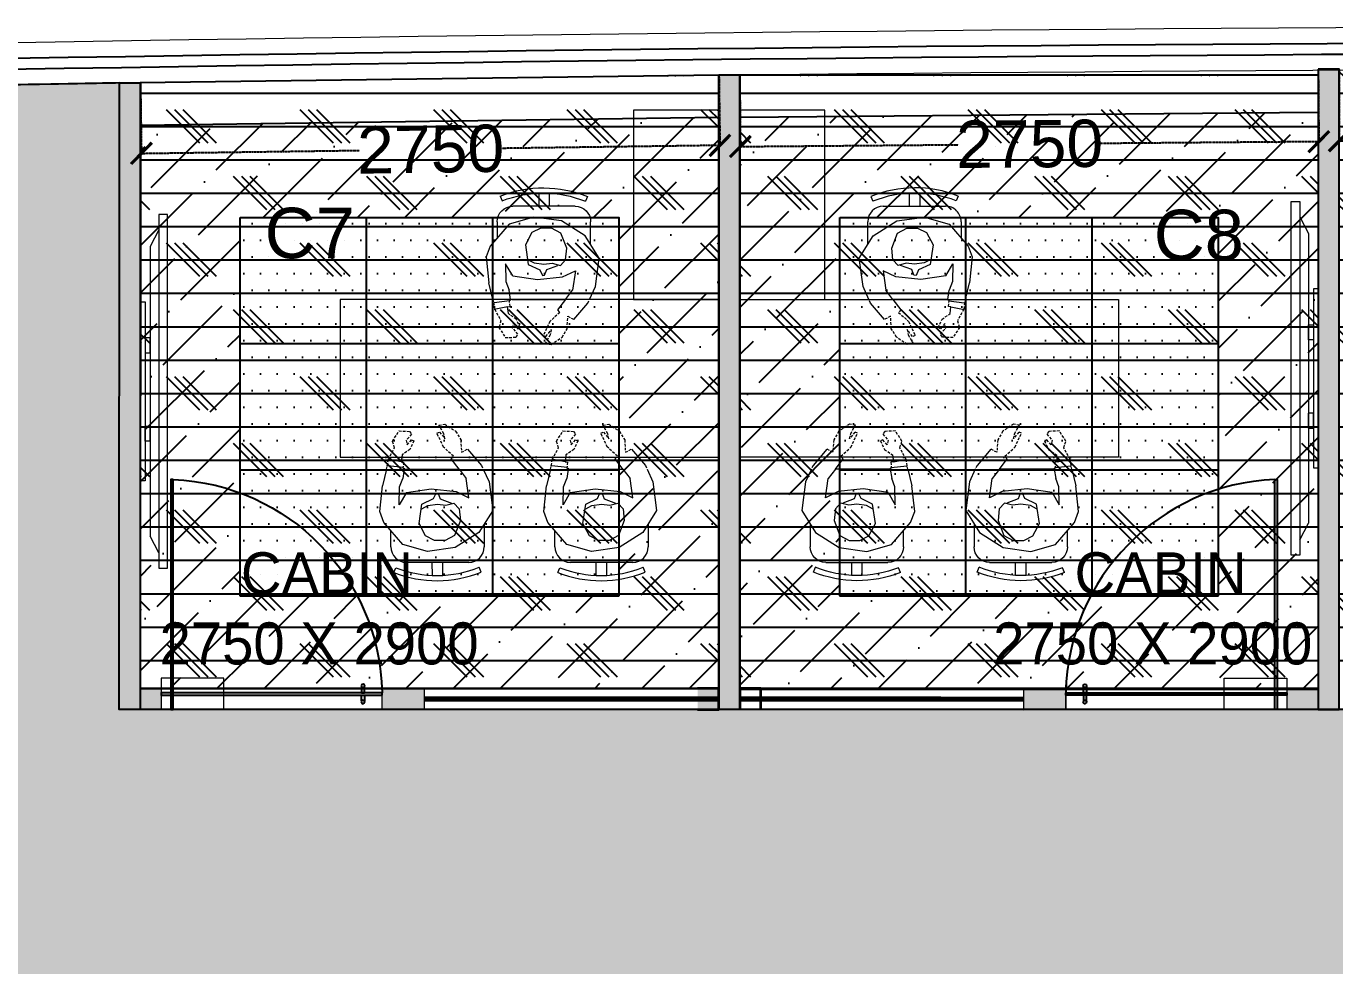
# Model space of a CAD drawing. Header units: millimetres. Extents: x 263321 to 2483465, y 33647 to 614421.
# Drawn here: x 2386855 to 2393075, y 423363 to 427832 of the extents above; entities that cross this region are included whole.
import ezdxf

# ---------------------------------------------------------------- set-up
doc = ezdxf.new("R2010")
doc.units = ezdxf.units.MM
doc.header["$PDMODE"] = 3
for name, pattern in [('( Hidden )', [0.375, 0.25, -0.125]), ('DASHED', [0.75, 0.5, -0.25]), ('HIDDEN', [0.375, 0.25, -0.125])]:
    doc.linetypes.add(name, pattern=pattern)
for name, color, linetype, lineweight in [('A-DOOR-FULL', 40, 'Continuous', 18), ('A-FURN-HUMAN', 252, 'Continuous', 9), ('A-FURN-MODULAR-', 6, 'Continuous', 9), ('A-FURN-MODULAR-CHAIR', 5, 'Continuous', 5), ('A-FURN-MODULAR-TABLETOP', 250, 'Continuous', 13), ('A-GLASS PARTITION', 5, 'Continuous', 18), ('A-GYPSUM PARTITION', 250, 'Continuous', 35), ('A-PLAN-THIN', 251, 'Continuous', 15), ('SW-PARTITION GYPSUM', 30, 'Continuous', 18), ('TOA- AV', 7, 'Continuous', 9), ('TOA-FL-CPT-1', 8, 'Continuous', 5)]:
    doc.layers.add(name, color=color, linetype=linetype, lineweight=lineweight)
for name, color, linetype in [('A-PLAN -GLASS FRAME', 4, 'Continuous'), ('CEILING TOA', 250, 'Continuous'), ('DOOR', 5, 'Continuous'), ('FIN WALL GRAPHIC', 10, 'Continuous'), ('FLOORING TOA', 7, 'Continuous'), ('TEXT', 250, 'Continuous')]:
    doc.layers.add(name, color=color, linetype=linetype)
doc.styles.add('ARIAL', font='arial.ttf')
doc.styles.get("Standard").update_dxf_attribs({"font": 'arial.ttf'})
doc.styles.add('TEXT @ 150', font='arial.ttf', dxfattribs={"height": 225})
doc.dimstyles.new('DIM @ 150', dxfattribs={"dimtxt": 225, "dimasz": 100, "dimexe": 1, "dimexo": 0, "dimgap": 0.5, "dimtad": 0, "dimdec": 0, "dimzin": 0, "dimdsep": 46, "dimtxsty": 'TEXT @ 150', "dimblk": 'ARCHTICK', "dimcen": -2, "dimclrd": 8, "dimclre": 8, "dimclrt": 256, "dimadec": 0, "dimazin": 0, "dimtfac": 1, "dimtdec": 0, "dimtofl": 0, "dimtmove": 0, "dimatfit": 3, "dimldrblk": 'OPEN90', "dimfxl": 1, "dimtolj": 1, "dimtzin": 0, "dimlwd": -1, "dimlwe": -1, "dimarcsym": 0})
pattern_1 = [(45, (13069.08, -8478.74), (84.189901, 308.696304), [396.875, -79.375, 0, -79.375])]
pattern_2 = [(0, (13069.08, -8478.74), (39.6875, 79.375), [0, -79.375])]

# ---------------------------------------------------------------- blocks, each defined once
blk = doc.blocks.new('Human Figure')
at = {"layer": 'A-FURN-HUMAN', "lineweight": 5}
for p, q in [((4611.71, 5776.63, 0), (4616.22, 5779.49)), ((4611.71, 5776.63, 0), (4616.22, 5779.49)), ((4616.22, 5779.49), (4621.49, 5780.21, 0)), ((4616.22, 5779.49), (4621.49, 5780.21, 0)), ((4621.49, 5780.21, 0), (4626.18, 5778.89, 0)), ((4621.49, 5780.21, 0), (4626.18, 5778.89, 0)), ((4626.18, 5778.89, 0), (4629.77, 5774.69, 0)), ((4626.18, 5778.89, 0), (4629.77, 5774.69, 0)), ((4609.08, 5772.43, 0), (4611.71, 5776.63, 0)), ((4609.08, 5772.43, 0), (4611.71, 5776.63, 0)), ((4629.77, 5774.69, 0), (4630.56, 5772.63, 0)), ((4629.77, 5774.69, 0), (4630.56, 5772.63, 0)), ((4609.78, 5766.99, 0), (4609.08, 5772.43, 0)), ((4609.78, 5766.99, 0), (4609.08, 5772.43, 0)), ((4626.86, 5771.32, 0), (4626.81, 5767.94)), ((4626.86, 5771.32, 0), (4626.81, 5767.94)), ((4630.56, 5772.63, 0), (4630.01, 5767.72, 0)), ((4630.56, 5772.63, 0), (4630.01, 5767.72, 0)), ((4616.02, 5768.83), (4613.59, 5769.99, 0)), ((4613.59, 5769.99, 0), (4614.12, 5766.32, 0)), ((4616.02, 5768.83), (4613.59, 5769.99, 0)), ((4613.59, 5769.99, 0), (4614.12, 5766.32, 0)), ((4620.77, 5768.32, 0), (4616.02, 5768.83)), ((4620.77, 5768.32, 0), (4616.02, 5768.83)), ((4625.5, 5769.01, 0), (4620.77, 5768.32, 0)), ((4625.5, 5769.01, 0), (4620.77, 5768.32, 0)), ((4610.91, 5764.54), (4609.78, 5766.99, 0)), ((4610.91, 5764.54), (4609.78, 5766.99, 0)), ((4615.48, 5764.54), (4614.12, 5766.32, 0)), ((4615.48, 5764.54), (4614.12, 5766.32, 0)), ((4625.89, 5764.54), (4626.19, 5766.32, 0)), ((4625.89, 5764.54), (4626.19, 5766.32, 0)), ((4626.81, 5767.94), (4626.19, 5766.32, 0)), ((4626.81, 5767.94), (4626.19, 5766.32, 0)), ((4629.26, 5764.54), (4630.01, 5767.72, 0)), ((4629.26, 5764.54), (4630.01, 5767.72, 0)), ((4613.88, 5760.76, 0), (4611.23, 5763.85, 0)), ((4613.88, 5760.76, 0), (4611.23, 5763.85, 0)), ((4615.48, 5764.54), (4616.97, 5762.59)), ((4615.48, 5764.54), (4616.97, 5762.59)), ((4626.5, 5763.17, 0), (4626.01, 5763.22, 0)), ((4626.5, 5763.17, 0), (4626.01, 5763.22, 0)), ((4626.32, 5761.85, 0), (4626.5, 5763.17, 0)), ((4626.32, 5761.85, 0), (4626.5, 5763.17, 0))]:
    blk.add_line(p, q, dxfattribs=at)
at = {"layer": 'A-FURN-HUMAN', "linetype": '( Hidden )', "lineweight": 5, "ltscale": 2}
for p, q in [((4611.23, 5763.85, 0), (4610.91, 5764.54, 0)), ((4611.23, 5763.85, 0), (4610.91, 5764.54, 0)), ((4626.01, 5763.22, 0), (4626.14, 5764.36, 0)), ((4626.01, 5763.22, 0), (4626.14, 5764.36, 0)), ((4629.12, 5763.93, 0), (4628.92, 5762.69, 0)), ((4629.12, 5763.93, 0), (4628.92, 5762.69, 0)), ((4629.26, 5764.54, 0), (4629.12, 5763.93, 0)), ((4629.26, 5764.54, 0), (4629.12, 5763.93, 0)), ((4615.02, 5761.34, 0), (4613.88, 5760.76, 0)), ((4615.02, 5761.34, 0), (4613.88, 5760.76, 0)), ((4615.16, 5758.98, 0), (4615.02, 5761.34, 0)), ((4615.16, 5758.98, 0), (4615.02, 5761.34, 0)), ((4616.97, 5762.59), (4616.53, 5762.09)), ((4616.97, 5762.59), (4616.53, 5762.09)), ((4616.53, 5762.09), (4618.44, 5760.37, 0)), ((4616.53, 5762.09), (4618.44, 5760.37, 0)), ((4624.06, 5759.18, 0), (4624.81, 5760.79, 0)), ((4624.06, 5759.18, 0), (4624.81, 5760.79, 0)), ((4624.81, 5760.79, 0), (4626.32, 5761.85, 0)), ((4624.81, 5760.79, 0), (4626.32, 5761.85, 0)), ((4628.92, 5762.69, 0), (4627.75, 5760.5, 0)), ((4628.92, 5762.69, 0), (4627.75, 5760.5, 0)), ((4616.12, 5757.36), (4615.16, 5758.98, 0)), ((4616.12, 5757.36), (4615.16, 5758.98, 0)), ((4619.17, 5757.51, 0), (4618.16, 5758.8, 0)), ((4618.16, 5758.8, 0), (4618.39, 5757.81, 0)), ((4619.17, 5757.51, 0), (4618.16, 5758.8, 0)), ((4618.16, 5758.8, 0), (4618.39, 5757.81, 0)), ((4618.44, 5760.37, 0), (4619.69, 5757.7, 0)), ((4618.44, 5760.37, 0), (4619.69, 5757.7, 0)), ((4624.51, 5758.96, 0), (4624.06, 5759.18, 0)), ((4624.51, 5758.96, 0), (4624.06, 5759.18, 0)), ((4624.5, 5757.93, 0), (4625.51, 5759.11, 0)), ((4624.5, 5757.93, 0), (4625.51, 5759.11, 0)), ((4625.32, 5759.95, 0), (4624.51, 5758.96, 0)), ((4625.32, 5759.95, 0), (4624.51, 5758.96, 0)), ((4625.51, 5759.11, 0), (4625.32, 5759.95, 0)), ((4625.51, 5759.11, 0), (4625.32, 5759.95, 0)), ((4628.12, 5759.23, 0), (4626.89, 5757.28, 0)), ((4628.12, 5759.23, 0), (4626.89, 5757.28, 0)), ((4627.75, 5760.5, 0), (4628.12, 5759.23, 0)), ((4627.75, 5760.5, 0), (4628.12, 5759.23, 0)), ((4618.19, 5756, 0), (4616.12, 5757.36)), ((4618.19, 5756, 0), (4616.12, 5757.36)), ((4619.31, 5756.18, 0), (4618.19, 5756, 0)), ((4619.31, 5756.18, 0), (4618.19, 5756, 0)), ((4618.39, 5757.81, 0), (4619.31, 5756.18, 0)), ((4618.39, 5757.81, 0), (4619.31, 5756.18, 0)), ((4619.69, 5757.7, 0), (4619.17, 5757.51, 0)), ((4619.69, 5757.7, 0), (4619.17, 5757.51, 0)), ((4624.87, 5757.37, 0), (4624.5, 5757.93, 0)), ((4624.87, 5757.37, 0), (4624.5, 5757.93, 0)), ((4626.89, 5757.28, 0), (4624.87, 5757.37, 0)), ((4626.89, 5757.28, 0), (4624.87, 5757.37, 0))]:
    blk.add_line(p, q, dxfattribs=at)
at = {"layer": 'A-FURN-HUMAN', "linetype": '( Hidden )', "lineweight": 5, "ltscale": 3}
for p, q in [((4625.9, 5764.39, 0), (4625.89, 5764.57, 0)), ((4625.9, 5764.39, 0), (4625.89, 5764.57, 0)), ((4626.14, 5764.36, 0), (4625.9, 5764.39, 0)), ((4626.14, 5764.36, 0), (4625.9, 5764.39, 0))]:
    blk.add_line(p, q, dxfattribs=at)
at = {"layer": 'A-FURN-HUMAN', "lineweight": 5, "elevation": 0}
for points in [[(4622.54, 5772.08), (4621.4, 5771.49), (4619.55, 5771.23), (4618.01, 5771.43), (4616.44, 5771.03), (4615.47, 5772.11), (4615.23, 5774.3), (4616.32, 5777.18), (4618.11, 5778.11), (4620.14, 5778.11), (4621.85, 5777.26), (4623.09, 5774.92), (4622.55, 5771.19), (4620.35, 5770.17), (4619.86, 5769.12), (4619.43, 5769.17), (4619.04, 5770.23), (4616.9, 5771)], [(4622.54, 5772.08), (4621.4, 5771.49), (4619.55, 5771.23), (4618.01, 5771.43), (4616.44, 5771.03), (4615.47, 5772.11), (4615.23, 5774.3), (4616.32, 5777.18), (4618.11, 5778.11), (4620.14, 5778.11), (4621.85, 5777.26), (4623.09, 5774.92), (4622.55, 5771.19), (4620.35, 5770.17), (4619.86, 5769.12), (4619.43, 5769.17), (4619.04, 5770.23), (4616.9, 5771)], [(4625.5, 5769.01), (4626.86, 5771.32)], [(4625.5, 5769.01), (4626.86, 5771.32)], [(4626.09, 5764.27), (4629.04, 5763.91)], [(4626.09, 5764.27), (4629.04, 5763.91)], [(4626.5, 5763.17), (4629.02, 5762.63)], [(4626.5, 5763.17), (4629.02, 5762.63)]]:
    blk.add_lwpolyline(points, dxfattribs=at)
at = {"layer": 'A-FURN-MODULAR-CHAIR', "color": 18, "lineweight": 15, "true_color": 0x000000}
for p, q in [((4613.64, 5782.3, 0), (4625.48, 5782.3, 0)), ((4610.68, 5774.98, 0), (4610.68, 5779.34, 0)), ((4628.44, 5779.34, 0), (4628.44, 5776.24, 0))]:
    blk.add_line(p, q, dxfattribs=at)
at = {"layer": 'A-FURN-MODULAR-CHAIR', "lineweight": 15}
for p, q in [((4613.64, 5782.3, 0), (4625.48, 5782.3, 0)), ((4610.68, 5774.98, 0), (4610.68, 5779.34, 0)), ((4628.44, 5779.34, 0), (4628.44, 5776.24, 0))]:
    blk.add_line(p, q, dxfattribs=at)
at = {"layer": 'A-FURN-MODULAR-CHAIR', "color": 18, "lineweight": 15, "true_color": 0x000000, "elevation": 0}
for points in [[(4611.29, 5784.13), (4611.67, 5783.22)], [(4618.58, 5784.79), (4618.58, 5782.3)], [(4620.56, 5784.79), (4620.56, 5782.3)], [(4627.86, 5784.22), (4627.49, 5783.3)]]:
    blk.add_lwpolyline(points, dxfattribs=at)
at = {"layer": 'A-FURN-MODULAR-CHAIR', "lineweight": 15, "elevation": 0}
for points in [[(4611.29, 5784.13), (4611.67, 5783.22)], [(4618.58, 5784.79), (4618.58, 5782.3)], [(4620.56, 5784.79), (4620.56, 5782.3)], [(4627.86, 5784.22), (4627.49, 5783.3)]]:
    blk.add_lwpolyline(points, dxfattribs=at)
at = {"layer": 'A-FURN-MODULAR-CHAIR', "color": 18, "lineweight": 15, "true_color": 0x000000, "elevation": 0}
blk.add_lwpolyline([(4625.89, 5764.57, -0.034638), (4625.48, 5764.54), (4615.48, 5764.54)], format="xyb", dxfattribs=at)
at = {"layer": 'A-FURN-MODULAR-CHAIR', "lineweight": 15, "elevation": 0}
blk.add_lwpolyline([(4625.89, 5764.57, -0.034638), (4625.48, 5764.54), (4615.48, 5764.54)], format="xyb", dxfattribs=at)
at = {"layer": 'A-FURN-MODULAR-CHAIR', "color": 18, "lineweight": 15, "true_color": 0x000000}
for centre, radius, start, end in [((4619.68, 5763.49, 0), 22.29, 68.458, 112.0994), ((4619.68, 5763.49, 0), 21.3, 68.4839, 112.0994), ((4613.64, 5779.34, 0), 2.96, 90.0001, 180.0001), ((4625.48, 5779.34, 0), 2.96, 0.0001, 90.0001)]:
    blk.add_arc(centre, radius, start, end, dxfattribs=at)
at = {"layer": 'A-FURN-MODULAR-CHAIR', "lineweight": 15}
for centre, radius, start, end in [((4619.68, 5763.49, 0), 22.29, 68.458, 112.0994), ((4619.68, 5763.49, 0), 21.3, 68.4839, 112.0994), ((4613.64, 5779.34, 0), 2.96, 90.0001, 180.0001), ((4625.48, 5779.34, 0), 2.96, 0.0001, 90.0001)]:
    blk.add_arc(centre, radius, start, end, dxfattribs=at)
blk = doc.blocks.new('ychgc')
at = {"layer": 'A-FURN-MODULAR-TABLETOP', "lineweight": 20}
blk.add_lwpolyline([(549950.7, 23375.4), (549950.7, 25175.4), (549200.7, 25175.4), (549200.7, 23375.4)], close=True, dxfattribs=at)
at = {"layer": 'A-FURN-MODULAR-TABLETOP', "color": 161, "linetype": 'ByBlock', "yscale": 25.00000000000001}
for p, xscale, zscale, rotation in [((693272.4, -90759, 0), 25.00000000000001, 25.00000000000001, 90.00728931026865), ((405822.5, -91264.6, 0), -25.00000000000001, 25, 269.9927106897313), ((693272.4, -91538.4, 0), 25.00000000000001, 25.00000000000001, 90.00728931026865)]:
    blk.add_blockref('Human Figure', p, dxfattribs=dict(at, xscale=xscale, zscale=zscale, rotation=rotation))
blk = doc.blocks.new('_ArchTick')
at = {"color": 0, "linetype": 'ByBlock', "const_width": 0.15}
blk.add_lwpolyline([(-0.5, -0.5), (0.5, 0.5)], dxfattribs=at)
blk = doc.blocks.new('*D340')
at = {"layer": 'Defpoints', "color": 0, "transparency": 16777216}
for p in [(2387397.8, 427561.7), (2390147.9, 427599.8), (2390152.5, 427264.9)]:
    blk.add_point(p, dxfattribs=at)
at = {"layer": 'FIN WALL GRAPHIC', "color": 8, "linetype": 'HIDDEN', "transparency": 16777216}
for p, q in [((2387397.8, 427561.7), (2387402.5, 427225.9)), ((2390147.9, 427599.8), (2390152.5, 427263.9)), ((2390152.5, 427264.9), (2389115.4, 427250.6)), ((2387402.4, 427226.9), (2388439.5, 427241.2))]:
    blk.add_line(p, q, dxfattribs=at)
at = {"layer": 'FIN WALL GRAPHIC', "color": 8, "linetype": 'ByBlock', "transparency": 16777216, "xscale": 100, "yscale": 100, "zscale": 100}
for p, rotation in [((2390152.5, 427264.9), 0.7931531342463136), ((2387402.4, 427226.9), 180.7931531342463)]:
    blk.add_blockref('_ArchTick', p, dxfattribs=dict(at, rotation=rotation))
at = {"layer": 'FIN WALL GRAPHIC', "transparency": 16777216, "insert": (2388777.5, 427245.9), "char_height": 225, "attachment_point": 5, "rotation": 0.79315, "style": 'TEXT @ 150'}
blk.add_mtext('\\A1;2750', dxfattribs=at)
blk = doc.blocks.new('_Open90')
at = {"color": 0, "linetype": 'ByBlock'}
for p, q in [((0, 0), (-1, 0)), ((-0.5, 0.5), (0, 0)), ((0, 0), (-0.5, -0.5))]:
    blk.add_line(p, q, dxfattribs=at)
blk = doc.blocks.new('*D341')
at = {"layer": 'Defpoints', "color": 0, "transparency": 16777216}
for p in [(2390246.9, 427599.9), (2392996.7, 427622.9), (2392999.5, 427282.6)]:
    blk.add_point(p, dxfattribs=at)
at = {"layer": 'FIN WALL GRAPHIC', "color": 8, "linetype": 'HIDDEN', "transparency": 16777216}
for p, q in [((2390246.9, 427599.9), (2390249.7, 427258.5)), ((2392996.7, 427622.9), (2392999.5, 427281.6)), ((2390249.7, 427259.5), (2391286.6, 427268.2)), ((2392999.5, 427282.6), (2391962.6, 427273.9))]:
    blk.add_line(p, q, dxfattribs=at)
at = {"layer": 'FIN WALL GRAPHIC', "color": 8, "linetype": 'ByBlock', "transparency": 16777216, "xscale": 100, "yscale": 100, "zscale": 100}
for p, rotation in [((2390249.7, 427259.5), 180.4796694578544), ((2392999.5, 427282.6), 0.4796694578544825)]:
    blk.add_blockref('_ArchTick', p, dxfattribs=dict(at, rotation=rotation))
at = {"layer": 'FIN WALL GRAPHIC', "transparency": 16777216, "insert": (2391624.6, 427271), "char_height": 225, "attachment_point": 5, "rotation": 0.47967, "style": 'TEXT @ 150'}
blk.add_mtext('\\A1;2750', dxfattribs=at)
blk = doc.blocks.new('*D342')
at = {"layer": 'Defpoints', "color": 0, "transparency": 16777216}
for p in [(2393096.7, 427627), (2395846.8, 427627), (2395846.8, 427286.3)]:
    blk.add_point(p, dxfattribs=at)
at = {"layer": 'FIN WALL GRAPHIC', "color": 8, "linetype": 'HIDDEN', "transparency": 16777216}
for p, q in [((2393096.7, 427627), (2393096.7, 427285.3)), ((2395846.8, 427627), (2395846.8, 427285.3)), ((2393096.7, 427286.3), (2394133.7, 427286.3)), ((2395846.8, 427286.3), (2394809.7, 427286.3))]:
    blk.add_line(p, q, dxfattribs=at)
at = {"layer": 'FIN WALL GRAPHIC', "color": 8, "linetype": 'ByBlock', "transparency": 16777216, "xscale": 100, "yscale": 100, "zscale": 100}
for p, rotation in [((2393096.7, 427286.3), 180.0001342012484), ((2395846.8, 427286.3), 0.0001342012484009)]:
    blk.add_blockref('_ArchTick', p, dxfattribs=dict(at, rotation=rotation))
at = {"layer": 'FIN WALL GRAPHIC', "transparency": 16777216, "insert": (2394471.7, 427286.3), "char_height": 225, "attachment_point": 5, "rotation": 0.00013, "style": 'TEXT @ 150'}
blk.add_mtext('\\A1;2750', dxfattribs=at)
blk = doc.blocks.new('door-3f-01')
at = {"layer": 'A-FURN-MODULAR-', "color": 252, "linetype": 'DASHED', "ltscale": 120, "true_color": 0x939598}
blk.add_lwpolyline([(0, 0), (-10.2, 0), (-10.2, 5.08), (0, 5.08), (0, 0)], dxfattribs=at)
at = {"layer": 'A-GLASS PARTITION', "color": 5}
blk.add_line((-36, 0), (-36, 4), dxfattribs=at)
at = {"layer": 'DOOR', "elevation": 0}
blk.add_lwpolyline([(-1.95, 37.5), (-1.55, 37.5), (-1.55, 0), (-1.95, 0)], close=True, dxfattribs=at)
at = {"layer": 'DOOR'}
blk.add_lwpolyline([(-36, 2.34), (-36, 2.74), (0, 2.74), (0, 2.34)], close=True, dxfattribs=at)
for points in [[(-32.64, 3.74), (-32.64, 2.74), (-33.14, 2.74), (-33.14, 3.74)], [(-32.64, 1.34), (-32.64, 2.34), (-33.14, 2.34), (-33.14, 1.34)]]:
    blk.add_lwpolyline(points, dxfattribs=at)
for centre in [(-32.89, 3.86), (-32.89, 1.22)]:
    blk.add_circle(centre, 0.278, dxfattribs=at)
at = {"layer": 'DOOR', "color": 252, "true_color": 0x939598}
blk.add_arc((-0.52, 2.04, 0), 35.48, 92.2973, 178.8766, dxfattribs=at)
blk = doc.blocks.new('A$C60412B90')
at = {"layer": 'TOA- AV', "color": 30, "true_color": 0xf8991e}
blk.add_line((256.5, 111), (986.5, 111), dxfattribs=at)
at = {"layer": 'TOA- AV', "color": 6}
for p, q in [((-100, 55.5), (1343, 55.5)), ((-37.2, 55.5), (29.9, 91)), ((1280.2, 55.5), (1213.1, 91))]:
    blk.add_line(p, q, dxfattribs=at)
at = {"layer": 'TOA- AV', "color": 30, "true_color": 0xf8991e}
for points in [[(986.5, 111), (986.5, 131), (256.5, 131), (256.5, 111)], [(403.4, 91), (464.2, 91)], [(825.1, 91), (764.2, 91)]]:
    blk.add_lwpolyline(points, dxfattribs=at)
for points in [[(403.4, 111), (464.2, 111), (464.2, 91), (403.4, 91)], [(825.1, 111), (764.2, 111), (764.2, 91), (825.1, 91)]]:
    blk.add_lwpolyline(points, close=True, dxfattribs=at)
at = {"layer": 'TOA- AV', "color": 6}
for points in [[(1343, 55.5), (1343, 20), (-100, 20), (-100, 55.5)], [(29.9, 91), (1213.1, 91)]]:
    blk.add_lwpolyline(points, dxfattribs=at)

msp = doc.modelspace()

# ---------------------------------------------------------------- hatches: boundary and pattern name
at = {"layer": 'A-GYPSUM PARTITION'}
h = msp.add_hatch(color=20, dxfattribs=at)
h.dxf.hatch_style = 1
h.paths.add_polyline_path([(2397546.683, 424681.286), (2397546.683, 424581.286), (2397346.659, 424582.052), (2397346.659, 424682.052)])
h.paths.add_polyline_path([(2398696.829, 424582.052), (2398796.829, 424582.052), (2398796.553, 427625.212), (2398696.553, 427625.212)])
h.paths.add_polyline_path([(2400196.659, 424682.052), (2400196.659, 424582.052), (2400396.683, 424581.286), (2400396.683, 424681.286)])
h.paths.add_polyline_path([(2401546.829, 424582.052), (2401646.829, 424582.052), (2401645.826, 427582.568), (2401545.826, 427582.568)])
h.paths.add_polyline_path([(2401446.829, 424682.052), (2401446.829, 424582.052), (2401546.829, 424582.052), (2401546.829, 424682.052)])
h.paths.add_polyline_path([(2394396.829, 424681.86), (2394396.829, 424581.86), (2394246.672, 424581.094), (2394246.672, 424681.094)])
h.paths.add_polyline_path([(2395846.822, 427631.645), (2395846.829, 424582.052), (2395946.829, 424582.052), (2395946.822, 427631.645)])
h.paths.add_polyline_path([(2392996.671, 427626.995), (2392996.671, 424581.64), (2393096.671, 424581.64), (2393096.671, 427626.995)])
h.paths.add_polyline_path([(2387397.806, 427561.749), (2387396.514, 424582.052), (2387296.514, 424582.052), (2387297.806, 427561.749)])
h.paths.add_polyline_path([(2390246.514, 424582.052), (2390146.514, 424582.052), (2390146.863, 427599.909), (2390246.863, 427599.909)])
h = msp.add_hatch(color=20, dxfattribs=at)
h.dxf.hatch_style = 1
h.paths.add_polyline_path([(2387496.514, 424682.052), (2387496.514, 424582.052), (2387396.514, 424582.052), (2387396.514, 424682.052)])
h = msp.add_hatch(color=20, dxfattribs=at)
h.dxf.hatch_style = 1
h.paths.add_polyline_path([(2388746.683, 424682.052), (2388746.683, 424582.052), (2388546.659, 424581.286), (2388546.659, 424681.286)])
h = msp.add_hatch(color=20, dxfattribs=at)
h.dxf.hatch_style = 1
h.paths.add_polyline_path([(2390046.513, 424582.052), (2390146.513, 424582.052), (2390146.513, 424682.052), (2390046.513, 424682.052)])
h = msp.add_hatch(color=20, dxfattribs=at)
h.dxf.hatch_style = 1
h.paths.add_polyline_path([(2391796.664, 424681.71), (2391796.664, 424581.71), (2391596.64, 424580.944), (2391596.64, 424680.944)])
h = msp.add_hatch(color=20, dxfattribs=at)
h.dxf.hatch_style = 1
h.paths.add_polyline_path([(2392846.671, 424681.86), (2392846.671, 424581.86), (2392996.671, 424581.86), (2392996.671, 424681.86)])
at = {"layer": 'CEILING TOA', "true_color": 0x939598}
h = msp.add_hatch(dxfattribs=at)
h.set_pattern_fill('ANSI36', color=252, scale=50)
h.set_pattern_definition(pattern_1)
h.paths.add_polyline_path([(2387397.806, 427361.749), (2390146.525, 427399.909), (2390146.525, 424682.052), (2387397.806, 424682.052)])
h.paths.add_polyline_path([(2387872.284, 426921.894), (2389672.047, 426921.894), (2389672.218, 425121.895), (2387872.113, 425121.895)], flags=16)
h = msp.add_hatch(dxfattribs=at)
h.set_pattern_fill('ANSI36', color=252, scale=50)
h.set_pattern_definition(pattern_1)
h.paths.add_polyline_path([(2390721.891, 426921.909), (2392521.654, 426921.91), (2392521.568, 425121.91), (2390721.463, 425121.909)], flags=16)
h.paths.add_polyline_path([(2390246.863, 427399.909), (2392996.541, 427422.929), (2392996.671, 424677.046), (2390246.863, 424677.046)])
at = {"layer": 'CEILING TOA'}
h = msp.add_hatch(dxfattribs=at)
h.set_pattern_fill('_USER', color=256, scale=600, style=0, double=1, pattern_type=0)
h.set_pattern_definition([(0, (2387272.2, 426921.9), (0, 600), []), (90, (2387272.2, 426921.9), (-600, 4e-14), [])])
h.paths.add_polyline_path([(2387872.198, 426921.895), (2389672.133, 426921.895), (2389672.133, 425121.895), (2387872.198, 425121.895)])
at = {"layer": 'CEILING TOA', "true_color": 0x939598}
h = msp.add_hatch(dxfattribs=at)
h.set_pattern_fill('DOTS', color=252, scale=50)
h.set_pattern_definition(pattern_2)
h.paths.add_polyline_path([(2387872.198, 426921.894), (2389672.133, 426921.895), (2389672.133, 425121.895), (2387872.198, 425121.895)])
at = {"layer": 'CEILING TOA'}
h = msp.add_hatch(dxfattribs=at)
h.set_pattern_fill('_USER', color=256, scale=600, style=0, double=1, pattern_type=0)
h.set_pattern_definition([(0, (2390121.7, 426921.9), (0, 600), []), (90, (2390121.7, 426921.9), (-600, 4e-14), [])])
h.paths.add_polyline_path([(2390721.677, 426921.909), (2392521.611, 426921.91), (2392521.611, 425121.91), (2390721.677, 425121.909)])
at = {"layer": 'CEILING TOA', "true_color": 0x939598}
h = msp.add_hatch(dxfattribs=at)
h.set_pattern_fill('DOTS', color=252, scale=50)
h.set_pattern_definition(pattern_2)
h.paths.add_polyline_path([(2390721.677, 426921.909), (2392521.611, 426921.91), (2392521.611, 425121.91), (2390721.677, 425121.909)])
at = {"layer": 'FLOORING TOA', "true_color": 0x2776bb}
h = msp.add_hatch(dxfattribs=at)
h.set_pattern_fill('CORK', color=152, scale=50)
h.set_pattern_definition([(0, (0, 0), (0, 158.75), []), (135, (79.38, -79.38), (-317.50014, -317.50014), [224.5065, -224.5065]), (135, (119.06, -79.38), (-317.50014, -317.50014), [224.5065, -224.5065]), (135, (158.75, -79.38), (-317.50014, -317.50014), [224.5065, -224.5065])])
h.paths.add_polyline_path([(2401546.796, 424682.052), (2398796.553, 424682.052), (2398796.553, 427624.966), (2401546.59, 427604.41)])
h.paths.add_polyline_path([(2398696.553, 427625.212), (2395946.829, 427631.645), (2395946.829, 424682.045), (2398696.553, 424682.045)])
h.paths.add_polyline_path([(2395846.822, 427631.645), (2393096.671, 427631.645), (2393096.671, 424681.86), (2395846.822, 424681.86)])
h.paths.add_polyline_path([(2390146.863, 427599.367), (2387397.19, 427561.749), (2387397.19, 424682.073), (2390146.863, 424682.052)])
h.paths.add_polyline_path([(2392996.671, 424681.86), (2390246.863, 424681.86), (2390246.863, 427599.909), (2392996.671, 427599.909)])
at = {"layer": 'TOA-FL-CPT-1', "true_color": 0xc7c8ca}
h = msp.add_hatch(dxfattribs=at)
h.set_pattern_fill('AR-PARQ1', color=9, scale=3)
h.set_pattern_definition([(90, (90021.1, 24147), (-914.4, 914.4), [914.4, -914.4]), (90, (90173.5, 24147), (-914.4, 914.4), [914.4, -914.4]), (90, (90325.9, 24147), (-914.4, 914.4), [914.4, -914.4]), (90, (90478.3, 24147), (-914.4, 914.4), [914.4, -914.4]), (90, (90630.7, 24147), (-914.4, 914.4), [914.4, -914.4]), (90, (90783.1, 24147), (-914.4, 914.4), [914.4, -914.4]), (90, (90935.5, 24147), (-914.4, 914.4), [914.4, -914.4]), (0, (90021.1, 25061.4), (914.4, -914.4), [914.4, -914.4]), (0, (90021.1, 25213.8), (914.4, -914.4), [914.4, -914.4]), (0, (90021.1, 25366.2), (914.4, -914.4), [914.4, -914.4]), (0, (90021.1, 25518.6), (914.4, -914.4), [914.4, -914.4]), (0, (90021.1, 25671), (914.4, -914.4), [914.4, -914.4]), (0, (90021.1, 25823.4), (914.4, -914.4), [914.4, -914.4]), (0, (90021.1, 25975.8), (914.4, -914.4), [914.4, -914.4])])
edge = h.paths.add_edge_path()
edge.add_arc((2396128.727, -119195.432), 546828.493, 90.92532943, 95.29958843)
edge.add_line((2345621.769, 425295.567), (2345621.769, 409482.052))
edge.add_line((2345621.769, 409482.052), (2347129.201, 409481.857))
edge.add_arc((2347102.083, 408732.348), 750, 0, 87.9279004, ccw=False)
edge.add_line((2347852.083, 408732.348), (2347852.23, 389991.103))
edge.add_line((2347852.23, 389991.103), (2342396.706, 389991.103))
edge.add_line((2342396.706, 389991.103), (2342397.172, 380682.159))
edge.add_line((2342397.172, 380682.159), (2351396.796, 380682.159))
edge.add_line((2351396.796, 380682.159), (2351396.796, 379682.052))
edge.add_line((2351396.796, 379682.052), (2350496.796, 379682.052))
edge.add_line((2350496.796, 379682.052), (2350496.796, 377891.004))
edge.add_arc((2372893.597, 61240.666), 317441.417, 85.95303216, 94.04581501, ccw=False)
edge.add_line((2395296.77, 377890.553), (2395296.77, 379682.052))
edge.add_line((2395296.77, 379682.052), (2394396.796, 379682.052))
edge.add_line((2394396.796, 379682.052), (2394396.796, 380682.052))
edge.add_line((2394396.796, 380682.052), (2405177.531, 380682.052))
edge.add_line((2405177.531, 380682.052), (2405177.531, 389182.052))
edge.add_line((2405177.531, 389182.052), (2406496.796, 389182.052))
edge.add_line((2406496.796, 389182.052), (2406496.796, 383082.052))
edge.add_line((2406496.796, 383082.052), (2408136.796, 383082.052))
edge.add_line((2408136.796, 383082.052), (2408136.796, 389182.052))
edge.add_line((2408136.796, 389182.052), (2413779.159, 389181.861))
edge.add_line((2413779.159, 389181.861), (2414010.251, 390682.052))
edge.add_line((2414010.251, 390682.052), (2405396.796, 390682.052))
edge.add_line((2405396.796, 390682.052), (2405396.796, 411581.926))
edge.add_line((2405396.796, 411581.926), (2403146.796, 411581.926))
edge.add_arc((2403146.796, 411881.926), 300, 180, 270, ccw=False)
edge.add_line((2402846.796, 411881.926), (2402846.796, 413382.052))
edge.add_arc((2403146.796, 413382.052), 300, 90, 180, ccw=False)
edge.add_line((2403146.796, 413682.052), (2417553.202, 413682.052))
edge.add_line((2417553.202, 413682.052), (2417799.7, 415282.257))
edge.add_line((2417799.7, 415282.257), (2411837.001, 415281.729))
edge.add_line((2411837.001, 415281.729), (2411837.001, 417657.174))
edge.add_line((2411837.001, 417657.174), (2416421.528, 417657.174))
edge.add_line((2416421.528, 417657.174), (2416421.528, 418657.174))
edge.add_line((2416421.528, 418657.174), (2411836.796, 418657.174))
edge.add_line((2411836.796, 418657.174), (2411836.796, 421262.052))
edge.add_line((2411836.796, 421262.052), (2410296.796, 421262.052))
edge.add_line((2410296.796, 421262.052), (2410296.796, 415281.575))
edge.add_line((2410296.796, 415281.575), (2402846.796, 415281.575))
edge.add_line((2402846.796, 415281.575), (2402846.796, 424532.052))
edge.add_line((2402846.796, 424532.052), (2402846.796, 424581.286))
edge.add_line((2402846.796, 424581.286), (2395396.796, 424582.052))
edge.add_line((2395396.796, 424582.052), (2395396.796, 423682.052))
edge.add_line((2395396.796, 423682.052), (2394396.796, 423682.052))
edge.add_line((2394396.796, 423682.052), (2394396.796, 424581.86))
edge.add_line((2394396.796, 424581.86), (2387296.514, 424582.052))
edge.add_line((2387296.514, 424582.052), (2387297.806, 427561.749))
h.paths.add_polyline_path([(2357571.796, 409582.052), (2403896.373, 409582.052), (2403899.547, 394952.31), (2375096.795, 394783.782), (2375096.795, 396862.052), (2373596.796, 396864.771), (2373596.796, 394782.052), (2369971.795, 394800.838), (2370046.875, 396862.052), (2368385.069, 396703.686), (2368471.796, 394819.625), (2357571.796, 394782.052)], flags=16)
h.paths.add_polyline_path([(2363596.796, 414832.306), (2384296.459, 414782.218), (2384296.434, 411581.926), (2384538.462, 411581.927), (2384538.462, 409582.052), (2378653.494, 409582.052), (2378650.056, 411581.898), (2363596.796, 411631.98)], flags=16)
h.paths.add_polyline_path([(2392707.043, 411682.849), (2384396.821, 411683.632), (2384396.821, 414782.218), (2392707.043, 414781.434)], flags=16)
h.paths.add_polyline_path([(2400346.796, 422010.357), (2401546.802, 422010.357), (2401546.802, 416210.358), (2400346.796, 416210.358)], flags=16)
h.paths.add_polyline_path([(2349453.189, 392877.837), (2349451.159, 392879.273), (2349451.159, 390061.804), (2349453.189, 390060.368)], flags=16)
h.paths.add_polyline_path([(2379396.791, 389980.182), (2384396.796, 389980.182), (2384396.796, 392980.182), (2379396.791, 392980.182)], flags=16)

# ---------------------------------------------------------------- linework, layer by layer
at = {"layer": 'A-FURN-MODULAR-TABLETOP', "lineweight": 20, "elevation": 0}
for points in [[(2389741.237, 426532.052), (2390146.514, 426532.052), (2390146.514, 427432.052), (2389741.237, 427432.052)], [(2390246.514, 426532.052), (2390651.79, 426532.052), (2390651.79, 427432.052), (2390246.514, 427432.052)]]:
    msp.add_lwpolyline(points, close=True, dxfattribs=at)
at = {"layer": 'A-GLASS PARTITION', "ltscale": 5, "const_width": 25, "elevation": 0}
for points in [[(2388746.683, 424632.052), (2390146.525, 424632.04)], [(2390246.525, 424632.064), (2391596.649, 424630.944)]]:
    msp.add_lwpolyline(points, dxfattribs=at)
at = {"layer": 'A-GLASS PARTITION', "linetype": 'ByBlock', "ltscale": 5, "elevation": 0}
for points in [[(2388746.683, 424582.052), (2390146.525, 424582.04), (2390146.525, 424682.04), (2388746.683, 424682.052)], [(2390246.525, 424582.064), (2391596.649, 424580.944), (2391596.649, 424680.944), (2390246.525, 424682.064)]]:
    msp.add_lwpolyline(points, dxfattribs=at)
at = {"layer": 'A-GYPSUM PARTITION', "color": 20, "elevation": 0}
for points in [[(2390046.513, 424582.052), (2390146.513, 424582.052), (2390146.513, 424682.052), (2390046.513, 424682.052)], [(2390346.514, 424582.052), (2390346.514, 424682.052), (2390246.514, 424682.052), (2390246.514, 424582.052)]]:
    msp.add_lwpolyline(points, dxfattribs=at)
at = {"layer": 'A-PLAN -GLASS FRAME', "ltscale": 500, "elevation": 0}
msp.add_lwpolyline([(2408771.796, 424757.052), (2408821.796, 424757.052), (2408821.796, 427608.784, 0.0318811), (2339271.796, 424794.154), (2339271.796, 409657.052), (2339321.796, 409657.052), (2339321.796, 424749.629, -0.03183712), (2408771.796, 427559.438)], format="xyb", close=True, dxfattribs=at)
at = {"layer": 'A-PLAN-THIN', "elevation": 0}
msp.add_lwpolyline([(2408896.796, 424682.052), (2408896.796, 427682.052, 0.0319456), (2339196.796, 424861.717), (2339196.796, 409582.052), (2339396.796, 409582.052), (2339396.796, 424682.052, -0.03177259), (2408696.796, 427486.155)], format="xyb", dxfattribs=at)
at = {"layer": 'CEILING TOA', "elevation": 0}
for points in [[(2392996.671, 427626.995), (2392996.671, 424581.64), (2393096.671, 424581.64), (2393096.671, 427626.995)], [(2387397.806, 427561.749), (2387396.514, 424582.052), (2387296.514, 424582.052), (2387297.806, 427561.749)], [(2387397.806, 427361.749), (2390146.525, 427399.909), (2390146.525, 424682.052), (2387397.806, 424682.052)], [(2390246.863, 427399.909), (2392996.541, 427422.929), (2392996.671, 424677.046), (2390246.863, 424677.046)], [(2387872.198, 426921.894), (2389672.133, 426921.895), (2389672.133, 425121.895), (2387872.198, 425121.895)], [(2390721.677, 426921.909), (2392521.611, 426921.91), (2392521.611, 425121.91), (2390721.677, 425121.909)]]:
    msp.add_lwpolyline(points, close=True, dxfattribs=at)
for points in [[(2390146.514, 424582.052), (2390146.863, 427599.909)], [(2390146.863, 427599.909), (2390246.863, 427599.909)], [(2390246.863, 427599.909), (2390246.514, 424582.052)], [(2390246.514, 424582.052), (2390146.514, 424582.052)]]:
    msp.add_lwpolyline(points, dxfattribs=at)
at = {"layer": 'FLOORING TOA', "elevation": 0}
msp.add_lwpolyline([(2387297.806, 427561.749, 0.01908862), (2345621.769, 425295.567)], format="xyb", dxfattribs=at)
msp.add_lwpolyline([(2411836.796, 421262.052), (2410296.796, 421262.052), (2410296.796, 415281.575), (2402846.796, 415281.575), (2402846.796, 424532.052), (2402846.796, 424581.286), (2395396.796, 424582.052), (2395396.796, 423682.052), (2394396.796, 423682.052), (2394396.796, 424581.86), (2387296.514, 424582.052), (2387297.806, 427561.749)], dxfattribs=at)
for points in [[(2390146.863, 427599.367), (2387397.19, 427561.749), (2387397.19, 424682.073), (2390146.863, 424682.052)], [(2392996.671, 424681.86), (2390246.863, 424681.86), (2390246.863, 427599.909), (2392996.671, 427599.909)]]:
    msp.add_lwpolyline(points, close=True, dxfattribs=at)
at = {"layer": 'SW-PARTITION GYPSUM', "color": 18, "true_color": 0x000000, "elevation": 0}
for points in [[(2393096.671, 427626.995), (2393096.671, 424581.64), (2392996.671, 424581.64), (2392996.671, 427626.995)], [(2388746.683, 424682.052), (2388746.683, 424582.052), (2388546.659, 424581.286), (2388546.659, 424681.286)], [(2391796.664, 424681.71), (2391796.664, 424581.71), (2391596.64, 424580.944), (2391596.64, 424680.944)]]:
    msp.add_lwpolyline(points, close=True, dxfattribs=at)
for points in [[(2387496.514, 424582.052), (2387296.514, 424582.052), (2387297.806, 427561.749), (2387397.806, 427561.749), (2387396.514, 424582.052)], [(2390246.525, 424582.063), (2390146.514, 424582.052), (2390146.863, 427599.909), (2390246.863, 427599.909), (2390246.514, 424582.052)], [(2387396.514, 424582.052), (2387396.514, 424682.052), (2387496.514, 424682.052), (2387496.514, 424582.052)], [(2392996.671, 424681.86), (2392846.671, 424681.86), (2392846.671, 424581.86), (2392996.671, 424581.86)]]:
    msp.add_lwpolyline(points, dxfattribs=at)

# ---------------------------------------------------------------- block references
at = {"layer": 'A-DOOR-FULL', "linetype": 'Continuous', "yscale": 29.16666484490015, "zscale": 29.16666484490015}
for p, xscale, rotation in [((2387496.514, 424582.052), -29.16666484490015, 0.0001034657424537), ((2392846.671, 424582.052), 29.16666484490015, 359.9998965342576)]:
    msp.add_blockref('door-3f-01', p, dxfattribs=dict(at, xscale=xscale, rotation=rotation))
at = {"layer": 'A-FURN-MODULAR-TABLETOP', "lineweight": 20, "rotation": 90.00000000000001}
msp.add_blockref('ychgc', (2413521.939, -123418.696), dxfattribs=at)
at = {"layer": 'A-FURN-MODULAR-TABLETOP', "lineweight": 20, "xscale": -1, "rotation": 270}
msp.add_blockref('ychgc', (2366871.088, -123418.696), dxfattribs=at)
at = {"layer": 'TOA- AV', "color": 0, "yscale": 1.165259826544024, "zscale": 1.165259826544024}
for p, xscale, rotation in [((2392844.188, 426881.25), 1.165259826544024, 269.9999426271893), ((2387550.289, 426819.513), -1.165259826544024, 90.00005737281074)]:
    msp.add_blockref('A$C60412B90', p, dxfattribs=dict(at, xscale=xscale, rotation=rotation))

# ---------------------------------------------------------------- texts
at = {"layer": 'FIN WALL GRAPHIC', "color": 10, "char_height": 240, "width": 472.13453, "attachment_point": 4, "rotation": 359.9900124, "style": 'ARIAL'}
for s, insert in [('\\pxql;C7', (2387988.152, 426846.598)), ('\\pxql;C8', (2392214.763, 426837.273))]:
    msp.add_mtext(s, dxfattribs=dict(at, insert=insert))
at = {"layer": 'TEXT', "char_height": 200, "width": 1965.78195, "attachment_point": 3}
for insert in [(2389229.94, 425329.602), (2393192.681, 425329.602)]:
    msp.add_mtext('\\pxqc;{\\fCentury Gothic|b0|i0|c0|p34;\\C256;\\c0; CABIN\\P2750 X 2900}', dxfattribs=dict(at, insert=insert))

# ---------------------------------------------------------------- dimensions: what is measured, and where the dimension line sits
at = {"layer": 'FIN WALL GRAPHIC'}
for p1, p2, distance, picture, middle in [((2393096.671, 427626.995), (2395846.822, 427627.002), -340.685, '*D342', (2394471.748, 427286.313)), ((2387397.806, 427561.749), (2390147.859, 427599.821), -334.913, '*D340', (2388777.469, 427245.904)), ((2390246.863, 427599.909), (2392996.671, 427622.93), -340.389, '*D341', (2391624.617, 427271.042))]:
    dim = msp.add_aligned_dim(p1=p1, p2=p2, distance=distance, dimstyle='DIM @ 150', override={"dimtxsty": 'TEXT @ 150', "dimldrblk": 'Open90'}, dxfattribs=at)
    dim.commit()
    dim.dimension.update_dxf_attribs({"geometry": picture, "text_midpoint": middle})

doc.saveas('drawing.dxf')
